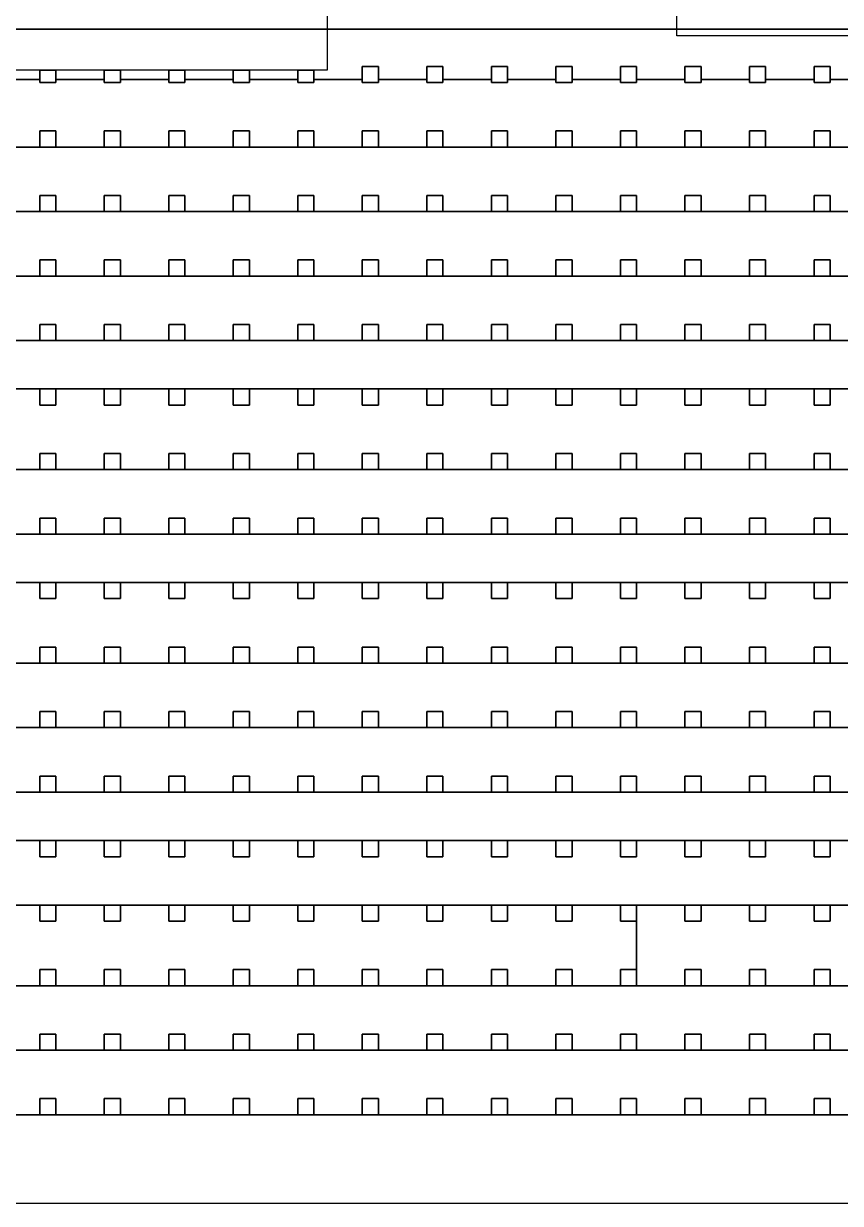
# Model space of a CAD drawing. Extents: x -3500 to 3500, y -3500 to 3500.
# Drawn here: x -987 to 278, y -3500 to -1671 of the extents above; entities that cross this region are included whole.
import ezdxf

# ---------------------------------------------------------------- set-up
doc = ezdxf.new("R2010")
doc.units = 0
for name, color, linetype in [('L5D0', 3, 'CONTINUOUS'), ('L5D100', 7, 'CONTINUOUS'), ('L5D101', 6, 'CONTINUOUS'), ('L5D99', 4, 'CONTINUOUS')]:
    doc.layers.add(name, color=color, linetype=linetype)

# ---------------------------------------------------------------- blocks, each defined once
blk = doc.blocks.new('ground_main_5')
at = {"layer": 'L5D0'}
for points in [[(1377.7255, -1679.6475), (-2261.5975, -1679.6475)], [(3500, -3500), (-3500, -3500), (-3500, -1679.6475), (-2438.4025, -1679.6475), (-2550, -1740), (-2550, -2440), (-2150, -2440), (-2150, -1740), (-2261.5975, -1679.6475), (1377.7255, -1679.6475)]]:
    blk.add_lwpolyline(points, dxfattribs=at)
blk = doc.blocks.new('TOP_main_5_Cheese_diff')
at = {"layer": 'L5D101'}
for points in [[(-962.5, -1762.5), (-962.5, -1743.3), (-937.5, -1743.3), (-937.5, -1762.5)], [(-862.5, -1762.5), (-862.5, -1743.3), (-837.5, -1743.3), (-837.5, -1762.5)], [(-762.5, -1762.5), (-762.5, -1743.3), (-737.5, -1743.3), (-737.5, -1762.5)], [(-662.5, -1762.5), (-662.5, -1743.3), (-637.5, -1743.3), (-637.5, -1762.5)], [(-562.5, -1762.5), (-562.5, -1743.3), (-537.5, -1743.3), (-537.5, -1762.5)], [(-462.5, -1762.5), (-462.5, -1737.5), (-437.5, -1737.5), (-437.5, -1762.5)], [(-362.5, -1762.5), (-362.5, -1737.5), (-337.5, -1737.5), (-337.5, -1762.5)], [(-262.5, -1762.5), (-262.5, -1737.5), (-237.5, -1737.5), (-237.5, -1762.5)], [(-162.5, -1762.5), (-162.5, -1737.5), (-137.5, -1737.5), (-137.5, -1762.5)], [(-62.5, -1762.5), (-62.5, -1737.5), (-37.5, -1737.5), (-37.5, -1762.5)], [(37.5, -1762.5), (37.5, -1737.5), (62.5, -1737.5), (62.5, -1762.5)], [(137.5, -1762.5), (137.5, -1737.5), (162.5, -1737.5), (162.5, -1762.5)], [(237.5, -1762.5), (237.5, -1737.5), (262.5, -1737.5), (262.5, -1762.5)], [(-962.5, -1862.5), (-962.5, -1837.5), (-937.5, -1837.5), (-937.5, -1862.5)], [(-862.5, -1862.5), (-862.5, -1837.5), (-837.5, -1837.5), (-837.5, -1862.5)], [(-762.5, -1862.5), (-762.5, -1837.5), (-737.5, -1837.5), (-737.5, -1862.5)], [(-662.5, -1862.5), (-662.5, -1837.5), (-637.5, -1837.5), (-637.5, -1862.5)], [(-562.5, -1862.5), (-562.5, -1837.5), (-537.5, -1837.5), (-537.5, -1862.5)], [(-462.5, -1862.5), (-462.5, -1837.5), (-437.5, -1837.5), (-437.5, -1862.5)], [(-362.5, -1862.5), (-362.5, -1837.5), (-337.5, -1837.5), (-337.5, -1862.5)], [(-262.5, -1862.5), (-262.5, -1837.5), (-237.5, -1837.5), (-237.5, -1862.5)], [(-162.5, -1862.5), (-162.5, -1837.5), (-137.5, -1837.5), (-137.5, -1862.5)], [(-62.5, -1862.5), (-62.5, -1837.5), (-37.5, -1837.5), (-37.5, -1862.5)], [(37.5, -1862.5), (37.5, -1837.5), (62.5, -1837.5), (62.5, -1862.5)], [(137.5, -1862.5), (137.5, -1837.5), (162.5, -1837.5), (162.5, -1862.5)], [(237.5, -1862.5), (237.5, -1837.5), (262.5, -1837.5), (262.5, -1862.5)], [(-962.5, -1962.5), (-962.5, -1937.5), (-937.5, -1937.5), (-937.5, -1962.5)], [(-862.5, -1962.5), (-862.5, -1937.5), (-837.5, -1937.5), (-837.5, -1962.5)], [(-762.5, -1962.5), (-762.5, -1937.5), (-737.5, -1937.5), (-737.5, -1962.5)], [(-662.5, -1962.5), (-662.5, -1937.5), (-637.5, -1937.5), (-637.5, -1962.5)], [(-562.5, -1962.5), (-562.5, -1937.5), (-537.5, -1937.5), (-537.5, -1962.5)], [(-462.5, -1962.5), (-462.5, -1937.5), (-437.5, -1937.5), (-437.5, -1962.5)], [(-362.5, -1962.5), (-362.5, -1937.5), (-337.5, -1937.5), (-337.5, -1962.5)], [(-262.5, -1962.5), (-262.5, -1937.5), (-237.5, -1937.5), (-237.5, -1962.5)], [(-162.5, -1962.5), (-162.5, -1937.5), (-137.5, -1937.5), (-137.5, -1962.5)], [(-62.5, -1962.5), (-62.5, -1937.5), (-37.5, -1937.5), (-37.5, -1962.5)], [(37.5, -1962.5), (37.5, -1937.5), (62.5, -1937.5), (62.5, -1962.5)], [(137.5, -1962.5), (137.5, -1937.5), (162.5, -1937.5), (162.5, -1962.5)], [(237.5, -1962.5), (237.5, -1937.5), (262.5, -1937.5), (262.5, -1962.5)], [(-962.5, -2062.5), (-962.5, -2037.5), (-937.5, -2037.5), (-937.5, -2062.5)], [(-862.5, -2062.5), (-862.5, -2037.5), (-837.5, -2037.5), (-837.5, -2062.5)], [(-762.5, -2062.5), (-762.5, -2037.5), (-737.5, -2037.5), (-737.5, -2062.5)], [(-662.5, -2062.5), (-662.5, -2037.5), (-637.5, -2037.5), (-637.5, -2062.5)], [(-562.5, -2062.5), (-562.5, -2037.5), (-537.5, -2037.5), (-537.5, -2062.5)], [(-462.5, -2062.5), (-462.5, -2037.5), (-437.5, -2037.5), (-437.5, -2062.5)], [(-362.5, -2062.5), (-362.5, -2037.5), (-337.5, -2037.5), (-337.5, -2062.5)], [(-262.5, -2062.5), (-262.5, -2037.5), (-237.5, -2037.5), (-237.5, -2062.5)], [(-162.5, -2062.5), (-162.5, -2037.5), (-137.5, -2037.5), (-137.5, -2062.5)], [(-62.5, -2062.5), (-62.5, -2037.5), (-37.5, -2037.5), (-37.5, -2062.5)], [(37.5, -2062.5), (37.5, -2037.5), (62.5, -2037.5), (62.5, -2062.5)], [(137.5, -2062.5), (137.5, -2037.5), (162.5, -2037.5), (162.5, -2062.5)], [(237.5, -2062.5), (237.5, -2037.5), (262.5, -2037.5), (262.5, -2062.5)], [(-962.5, -2162.5), (-962.5, -2137.5), (-937.5, -2137.5), (-937.5, -2162.5)], [(-862.5, -2162.5), (-862.5, -2137.5), (-837.5, -2137.5), (-837.5, -2162.5)], [(-762.5, -2162.5), (-762.5, -2137.5), (-737.5, -2137.5), (-737.5, -2162.5)], [(-662.5, -2162.5), (-662.5, -2137.5), (-637.5, -2137.5), (-637.5, -2162.5)], [(-562.5, -2162.5), (-562.5, -2137.5), (-537.5, -2137.5), (-537.5, -2162.5)], [(-462.5, -2162.5), (-462.5, -2137.5), (-437.5, -2137.5), (-437.5, -2162.5)], [(-362.5, -2162.5), (-362.5, -2137.5), (-337.5, -2137.5), (-337.5, -2162.5)], [(-262.5, -2162.5), (-262.5, -2137.5), (-237.5, -2137.5), (-237.5, -2162.5)], [(-162.5, -2162.5), (-162.5, -2137.5), (-137.5, -2137.5), (-137.5, -2162.5)], [(-62.5, -2162.5), (-62.5, -2137.5), (-37.5, -2137.5), (-37.5, -2162.5)], [(37.5, -2162.5), (37.5, -2137.5), (62.5, -2137.5), (62.5, -2162.5)], [(137.5, -2162.5), (137.5, -2137.5), (162.5, -2137.5), (162.5, -2162.5)], [(237.5, -2162.5), (237.5, -2137.5), (262.5, -2137.5), (262.5, -2162.5)], [(-962.5, -2262.5), (-962.5, -2237.5), (-937.5, -2237.5), (-937.5, -2262.5)], [(-862.5, -2262.5), (-862.5, -2237.5), (-837.5, -2237.5), (-837.5, -2262.5)], [(-762.5, -2262.5), (-762.5, -2237.5), (-737.5, -2237.5), (-737.5, -2262.5)], [(-662.5, -2262.5), (-662.5, -2237.5), (-637.5, -2237.5), (-637.5, -2262.5)], [(-562.5, -2262.5), (-562.5, -2237.5), (-537.5, -2237.5), (-537.5, -2262.5)], [(-462.5, -2262.5), (-462.5, -2237.5), (-437.5, -2237.5), (-437.5, -2262.5)], [(-362.5, -2262.5), (-362.5, -2237.5), (-337.5, -2237.5), (-337.5, -2262.5)], [(-262.5, -2262.5), (-262.5, -2237.5), (-237.5, -2237.5), (-237.5, -2262.5)], [(-162.5, -2262.5), (-162.5, -2237.5), (-137.5, -2237.5), (-137.5, -2262.5)], [(-62.5, -2262.5), (-62.5, -2237.5), (-37.5, -2237.5), (-37.5, -2262.5)], [(37.5, -2262.5), (37.5, -2237.5), (62.5, -2237.5), (62.5, -2262.5)], [(137.5, -2262.5), (137.5, -2237.5), (162.5, -2237.5), (162.5, -2262.5)], [(237.5, -2262.5), (237.5, -2237.5), (262.5, -2237.5), (262.5, -2262.5)], [(-962.5, -2362.5), (-962.5, -2337.5), (-937.5, -2337.5), (-937.5, -2362.5)], [(-862.5, -2362.5), (-862.5, -2337.5), (-837.5, -2337.5), (-837.5, -2362.5)], [(-762.5, -2362.5), (-762.5, -2337.5), (-737.5, -2337.5), (-737.5, -2362.5)], [(-662.5, -2362.5), (-662.5, -2337.5), (-637.5, -2337.5), (-637.5, -2362.5)], [(-562.5, -2362.5), (-562.5, -2337.5), (-537.5, -2337.5), (-537.5, -2362.5)], [(-462.5, -2362.5), (-462.5, -2337.5), (-437.5, -2337.5), (-437.5, -2362.5)], [(-362.5, -2362.5), (-362.5, -2337.5), (-337.5, -2337.5), (-337.5, -2362.5)], [(-262.5, -2362.5), (-262.5, -2337.5), (-237.5, -2337.5), (-237.5, -2362.5)], [(-162.5, -2362.5), (-162.5, -2337.5), (-137.5, -2337.5), (-137.5, -2362.5)], [(-62.5, -2362.5), (-62.5, -2337.5), (-37.5, -2337.5), (-37.5, -2362.5)], [(37.5, -2362.5), (37.5, -2337.5), (62.5, -2337.5), (62.5, -2362.5)], [(137.5, -2362.5), (137.5, -2337.5), (162.5, -2337.5), (162.5, -2362.5)], [(237.5, -2362.5), (237.5, -2337.5), (262.5, -2337.5), (262.5, -2362.5)], [(-962.5, -2462.5), (-962.5, -2437.5), (-937.5, -2437.5), (-937.5, -2462.5)], [(-862.5, -2462.5), (-862.5, -2437.5), (-837.5, -2437.5), (-837.5, -2462.5)], [(-762.5, -2462.5), (-762.5, -2437.5), (-737.5, -2437.5), (-737.5, -2462.5)], [(-662.5, -2462.5), (-662.5, -2437.5), (-637.5, -2437.5), (-637.5, -2462.5)], [(-562.5, -2462.5), (-562.5, -2437.5), (-537.5, -2437.5), (-537.5, -2462.5)], [(-462.5, -2462.5), (-462.5, -2437.5), (-437.5, -2437.5), (-437.5, -2462.5)], [(-362.5, -2462.5), (-362.5, -2437.5), (-337.5, -2437.5), (-337.5, -2462.5)], [(-262.5, -2462.5), (-262.5, -2437.5), (-237.5, -2437.5), (-237.5, -2462.5)], [(-162.5, -2462.5), (-162.5, -2437.5), (-137.5, -2437.5), (-137.5, -2462.5)], [(-62.5, -2462.5), (-62.5, -2437.5), (-37.5, -2437.5), (-37.5, -2462.5)], [(37.5, -2462.5), (37.5, -2437.5), (62.5, -2437.5), (62.5, -2462.5)], [(137.5, -2462.5), (137.5, -2437.5), (162.5, -2437.5), (162.5, -2462.5)], [(237.5, -2462.5), (237.5, -2437.5), (262.5, -2437.5), (262.5, -2462.5)], [(-962.5, -2562.5), (-962.5, -2537.5), (-937.5, -2537.5), (-937.5, -2562.5)], [(-862.5, -2562.5), (-862.5, -2537.5), (-837.5, -2537.5), (-837.5, -2562.5)], [(-762.5, -2562.5), (-762.5, -2537.5), (-737.5, -2537.5), (-737.5, -2562.5)], [(-662.5, -2562.5), (-662.5, -2537.5), (-637.5, -2537.5), (-637.5, -2562.5)], [(-562.5, -2562.5), (-562.5, -2537.5), (-537.5, -2537.5), (-537.5, -2562.5)], [(-462.5, -2562.5), (-462.5, -2537.5), (-437.5, -2537.5), (-437.5, -2562.5)], [(-362.5, -2562.5), (-362.5, -2537.5), (-337.5, -2537.5), (-337.5, -2562.5)], [(-262.5, -2562.5), (-262.5, -2537.5), (-237.5, -2537.5), (-237.5, -2562.5)], [(-162.5, -2562.5), (-162.5, -2537.5), (-137.5, -2537.5), (-137.5, -2562.5)], [(-62.5, -2562.5), (-62.5, -2537.5), (-37.5, -2537.5), (-37.5, -2562.5)], [(37.5, -2562.5), (37.5, -2537.5), (62.5, -2537.5), (62.5, -2562.5)], [(137.5, -2562.5), (137.5, -2537.5), (162.5, -2537.5), (162.5, -2562.5)], [(237.5, -2562.5), (237.5, -2537.5), (262.5, -2537.5), (262.5, -2562.5)], [(-962.5, -2662.5), (-962.5, -2637.5), (-937.5, -2637.5), (-937.5, -2662.5)], [(-862.5, -2662.5), (-862.5, -2637.5), (-837.5, -2637.5), (-837.5, -2662.5)], [(-762.5, -2662.5), (-762.5, -2637.5), (-737.5, -2637.5), (-737.5, -2662.5)], [(-662.5, -2662.5), (-662.5, -2637.5), (-637.5, -2637.5), (-637.5, -2662.5)], [(-562.5, -2662.5), (-562.5, -2637.5), (-537.5, -2637.5), (-537.5, -2662.5)], [(-462.5, -2662.5), (-462.5, -2637.5), (-437.5, -2637.5), (-437.5, -2662.5)], [(-362.5, -2662.5), (-362.5, -2637.5), (-337.5, -2637.5), (-337.5, -2662.5)], [(-262.5, -2662.5), (-262.5, -2637.5), (-237.5, -2637.5), (-237.5, -2662.5)], [(-162.5, -2662.5), (-162.5, -2637.5), (-137.5, -2637.5), (-137.5, -2662.5)], [(-62.5, -2662.5), (-62.5, -2637.5), (-37.5, -2637.5), (-37.5, -2662.5)], [(37.5, -2662.5), (37.5, -2637.5), (62.5, -2637.5), (62.5, -2662.5)], [(137.5, -2662.5), (137.5, -2637.5), (162.5, -2637.5), (162.5, -2662.5)], [(237.5, -2662.5), (237.5, -2637.5), (262.5, -2637.5), (262.5, -2662.5)], [(-962.5, -2762.5), (-962.5, -2737.5), (-937.5, -2737.5), (-937.5, -2762.5)], [(-862.5, -2762.5), (-862.5, -2737.5), (-837.5, -2737.5), (-837.5, -2762.5)], [(-762.5, -2762.5), (-762.5, -2737.5), (-737.5, -2737.5), (-737.5, -2762.5)], [(-662.5, -2762.5), (-662.5, -2737.5), (-637.5, -2737.5), (-637.5, -2762.5)], [(-562.5, -2762.5), (-562.5, -2737.5), (-537.5, -2737.5), (-537.5, -2762.5)], [(-462.5, -2762.5), (-462.5, -2737.5), (-437.5, -2737.5), (-437.5, -2762.5)], [(-362.5, -2762.5), (-362.5, -2737.5), (-337.5, -2737.5), (-337.5, -2762.5)], [(-262.5, -2762.5), (-262.5, -2737.5), (-237.5, -2737.5), (-237.5, -2762.5)], [(-162.5, -2762.5), (-162.5, -2737.5), (-137.5, -2737.5), (-137.5, -2762.5)], [(-62.5, -2762.5), (-62.5, -2737.5), (-37.5, -2737.5), (-37.5, -2762.5)], [(37.5, -2762.5), (37.5, -2737.5), (62.5, -2737.5), (62.5, -2762.5)], [(137.5, -2762.5), (137.5, -2737.5), (162.5, -2737.5), (162.5, -2762.5)], [(237.5, -2762.5), (237.5, -2737.5), (262.5, -2737.5), (262.5, -2762.5)], [(-962.5, -2862.5), (-962.5, -2837.5), (-937.5, -2837.5), (-937.5, -2862.5)], [(-862.5, -2862.5), (-862.5, -2837.5), (-837.5, -2837.5), (-837.5, -2862.5)], [(-762.5, -2862.5), (-762.5, -2837.5), (-737.5, -2837.5), (-737.5, -2862.5)], [(-662.5, -2862.5), (-662.5, -2837.5), (-637.5, -2837.5), (-637.5, -2862.5)], [(-562.5, -2862.5), (-562.5, -2837.5), (-537.5, -2837.5), (-537.5, -2862.5)], [(-462.5, -2862.5), (-462.5, -2837.5), (-437.5, -2837.5), (-437.5, -2862.5)], [(-362.5, -2862.5), (-362.5, -2837.5), (-337.5, -2837.5), (-337.5, -2862.5)], [(-262.5, -2862.5), (-262.5, -2837.5), (-237.5, -2837.5), (-237.5, -2862.5)], [(-162.5, -2862.5), (-162.5, -2837.5), (-137.5, -2837.5), (-137.5, -2862.5)], [(-62.5, -2862.5), (-62.5, -2837.5), (-37.5, -2837.5), (-37.5, -2862.5)], [(37.5, -2862.5), (37.5, -2837.5), (62.5, -2837.5), (62.5, -2862.5)], [(137.5, -2862.5), (137.5, -2837.5), (162.5, -2837.5), (162.5, -2862.5)], [(237.5, -2862.5), (237.5, -2837.5), (262.5, -2837.5), (262.5, -2862.5)], [(-962.5, -2962.5), (-962.5, -2937.5), (-937.5, -2937.5), (-937.5, -2962.5)], [(-862.5, -2962.5), (-862.5, -2937.5), (-837.5, -2937.5), (-837.5, -2962.5)], [(-762.5, -2962.5), (-762.5, -2937.5), (-737.5, -2937.5), (-737.5, -2962.5)], [(-662.5, -2962.5), (-662.5, -2937.5), (-637.5, -2937.5), (-637.5, -2962.5)], [(-562.5, -2962.5), (-562.5, -2937.5), (-537.5, -2937.5), (-537.5, -2962.5)], [(-462.5, -2962.5), (-462.5, -2937.5), (-437.5, -2937.5), (-437.5, -2962.5)], [(-362.5, -2962.5), (-362.5, -2937.5), (-337.5, -2937.5), (-337.5, -2962.5)], [(-262.5, -2962.5), (-262.5, -2937.5), (-237.5, -2937.5), (-237.5, -2962.5)], [(-162.5, -2962.5), (-162.5, -2937.5), (-137.5, -2937.5), (-137.5, -2962.5)], [(-62.5, -2962.5), (-62.5, -2937.5), (-37.5, -2937.5), (-37.5, -2962.5)], [(37.5, -2962.5), (37.5, -2937.5), (62.5, -2937.5), (62.5, -2962.5)], [(137.5, -2962.5), (137.5, -2937.5), (162.5, -2937.5), (162.5, -2962.5)], [(237.5, -2962.5), (237.5, -2937.5), (262.5, -2937.5), (262.5, -2962.5)], [(-962.5, -3062.5), (-962.5, -3037.5), (-937.5, -3037.5), (-937.5, -3062.5)], [(-862.5, -3062.5), (-862.5, -3037.5), (-837.5, -3037.5), (-837.5, -3062.5)], [(-762.5, -3062.5), (-762.5, -3037.5), (-737.5, -3037.5), (-737.5, -3062.5)], [(-662.5, -3062.5), (-662.5, -3037.5), (-637.5, -3037.5), (-637.5, -3062.5)], [(-562.5, -3062.5), (-562.5, -3037.5), (-537.5, -3037.5), (-537.5, -3062.5)], [(-462.5, -3062.5), (-462.5, -3037.5), (-437.5, -3037.5), (-437.5, -3062.5)], [(-362.5, -3062.5), (-362.5, -3037.5), (-337.5, -3037.5), (-337.5, -3062.5)], [(-262.5, -3062.5), (-262.5, -3037.5), (-237.5, -3037.5), (-237.5, -3062.5)], [(-162.5, -3062.5), (-162.5, -3037.5), (-137.5, -3037.5), (-137.5, -3062.5)], [(-62.5, -3062.5), (-62.5, -3037.5), (-37.5, -3037.5), (-37.5, -3062.5)], [(37.5, -3062.5), (37.5, -3037.5), (62.5, -3037.5), (62.5, -3062.5)], [(137.5, -3062.5), (137.5, -3037.5), (162.5, -3037.5), (162.5, -3062.5)], [(237.5, -3062.5), (237.5, -3037.5), (262.5, -3037.5), (262.5, -3062.5)], [(-962.5, -3162.5), (-962.5, -3137.5), (-937.5, -3137.5), (-937.5, -3162.5)], [(-862.5, -3162.5), (-862.5, -3137.5), (-837.5, -3137.5), (-837.5, -3162.5)], [(-762.5, -3162.5), (-762.5, -3137.5), (-737.5, -3137.5), (-737.5, -3162.5)], [(-662.5, -3162.5), (-662.5, -3137.5), (-637.5, -3137.5), (-637.5, -3162.5)], [(-562.5, -3162.5), (-562.5, -3137.5), (-537.5, -3137.5), (-537.5, -3162.5)], [(-462.5, -3162.5), (-462.5, -3137.5), (-437.5, -3137.5), (-437.5, -3162.5)], [(-362.5, -3162.5), (-362.5, -3137.5), (-337.5, -3137.5), (-337.5, -3162.5)], [(-262.5, -3162.5), (-262.5, -3137.5), (-237.5, -3137.5), (-237.5, -3162.5)], [(-162.5, -3162.5), (-162.5, -3137.5), (-137.5, -3137.5), (-137.5, -3162.5)], [(-62.5, -3162.5), (-62.5, -3137.5), (-37.5, -3137.5), (-37.5, -3162.5)], [(37.5, -3162.5), (37.5, -3137.5), (62.5, -3137.5), (62.5, -3162.5)], [(137.5, -3162.5), (137.5, -3137.5), (162.5, -3137.5), (162.5, -3162.5)], [(237.5, -3162.5), (237.5, -3137.5), (262.5, -3137.5), (262.5, -3162.5)], [(-962.5, -3262.5), (-962.5, -3237.5), (-937.5, -3237.5), (-937.5, -3262.5)], [(-862.5, -3262.5), (-862.5, -3237.5), (-837.5, -3237.5), (-837.5, -3262.5)], [(-762.5, -3262.5), (-762.5, -3237.5), (-737.5, -3237.5), (-737.5, -3262.5)], [(-662.5, -3262.5), (-662.5, -3237.5), (-637.5, -3237.5), (-637.5, -3262.5)], [(-562.5, -3262.5), (-562.5, -3237.5), (-537.5, -3237.5), (-537.5, -3262.5)], [(-462.5, -3262.5), (-462.5, -3237.5), (-437.5, -3237.5), (-437.5, -3262.5)], [(-362.5, -3262.5), (-362.5, -3237.5), (-337.5, -3237.5), (-337.5, -3262.5)], [(-262.5, -3262.5), (-262.5, -3237.5), (-237.5, -3237.5), (-237.5, -3262.5)], [(-162.5, -3262.5), (-162.5, -3237.5), (-137.5, -3237.5), (-137.5, -3262.5)], [(-62.5, -3262.5), (-62.5, -3237.5), (-37.5, -3237.5), (-37.5, -3262.5)], [(37.5, -3262.5), (37.5, -3237.5), (62.5, -3237.5), (62.5, -3262.5)], [(137.5, -3262.5), (137.5, -3237.5), (162.5, -3237.5), (162.5, -3262.5)], [(237.5, -3262.5), (237.5, -3237.5), (262.5, -3237.5), (262.5, -3262.5)], [(-962.5, -3362.5), (-962.5, -3337.5), (-937.5, -3337.5), (-937.5, -3362.5)], [(-862.5, -3362.5), (-862.5, -3337.5), (-837.5, -3337.5), (-837.5, -3362.5)], [(-762.5, -3362.5), (-762.5, -3337.5), (-737.5, -3337.5), (-737.5, -3362.5)], [(-662.5, -3362.5), (-662.5, -3337.5), (-637.5, -3337.5), (-637.5, -3362.5)], [(-562.5, -3362.5), (-562.5, -3337.5), (-537.5, -3337.5), (-537.5, -3362.5)], [(-462.5, -3362.5), (-462.5, -3337.5), (-437.5, -3337.5), (-437.5, -3362.5)], [(-362.5, -3362.5), (-362.5, -3337.5), (-337.5, -3337.5), (-337.5, -3362.5)], [(-262.5, -3362.5), (-262.5, -3337.5), (-237.5, -3337.5), (-237.5, -3362.5)], [(-162.5, -3362.5), (-162.5, -3337.5), (-137.5, -3337.5), (-137.5, -3362.5)], [(-62.5, -3362.5), (-62.5, -3337.5), (-37.5, -3337.5), (-37.5, -3362.5)], [(37.5, -3362.5), (37.5, -3337.5), (62.5, -3337.5), (62.5, -3362.5)], [(137.5, -3362.5), (137.5, -3337.5), (162.5, -3337.5), (162.5, -3362.5)], [(237.5, -3362.5), (237.5, -3337.5), (262.5, -3337.5), (262.5, -3362.5)]]:
    blk.add_lwpolyline(points, close=True, dxfattribs=at)
blk = doc.blocks.new('TOP_main_5_Cheese_100')
at = {"layer": 'L5D100'}
for points in [[(337.5, -1757.914), (262.5, -1757.914), (262.5, -1737.5), (237.5, -1737.5), (237.5, -1757.914), (162.5, -1757.914), (162.5, -1737.5), (137.5, -1737.5), (137.5, -1757.914), (62.5, -1757.914), (62.5, -1737.5), (37.5, -1737.5), (37.5, -1757.914), (-37.5, -1757.914), (-37.5, -1737.5), (-62.5, -1737.5), (-62.5, -1757.914), (-137.5, -1757.914), (-137.5, -1737.5), (-162.5, -1737.5), (-162.5, -1757.914), (-237.5, -1757.914), (-237.5, -1737.5), (-262.5, -1737.5), (-262.5, -1757.914), (-337.5, -1757.914), (-337.5, -1737.5), (-362.5, -1737.5), (-362.5, -1757.914), (-437.5, -1757.914), (-437.5, -1737.5), (-462.5, -1737.5), (-462.5, -1757.914), (-537.5, -1757.914), (-537.5, -1743.275), (-562.5, -1743.275), (-562.5, -1757.914), (-637.5, -1757.914), (-637.5, -1743.275), (-662.5, -1743.275), (-662.5, -1757.914), (-737.5, -1757.914), (-737.5, -1743.275), (-762.5, -1743.275), (-762.5, -1757.914), (-837.5, -1757.914), (-837.5, -1743.275), (-862.5, -1743.275), (-862.5, -1757.914), (-937.5, -1757.914), (-937.5, -1743.275), (-962.5, -1743.275), (-962.5, -1757.914), (-1037.5, -1757.914)], [(-1037.5, -1757.914), (-962.5, -1757.914), (-962.5, -1762.5), (-937.5, -1762.5), (-937.5, -1757.914), (-862.5, -1757.914), (-862.5, -1762.5), (-837.5, -1762.5), (-837.5, -1757.914), (-762.5, -1757.914), (-762.5, -1762.5), (-737.5, -1762.5), (-737.5, -1757.914), (-662.5, -1757.914), (-662.5, -1762.5), (-637.5, -1762.5), (-637.5, -1757.914), (-562.5, -1757.914), (-562.5, -1762.5), (-537.5, -1762.5), (-537.5, -1757.914), (-462.5, -1757.914), (-462.5, -1762.5), (-437.5, -1762.5), (-437.5, -1757.914), (-362.5, -1757.914), (-362.5, -1762.5), (-337.5, -1762.5), (-337.5, -1757.914), (-262.5, -1757.914), (-262.5, -1762.5), (-237.5, -1762.5), (-237.5, -1757.914), (-162.5, -1757.914), (-162.5, -1762.5), (-137.5, -1762.5), (-137.5, -1757.914), (-62.5, -1757.914), (-62.5, -1762.5), (-37.5, -1762.5), (-37.5, -1757.914), (37.5, -1757.914), (37.5, -1762.5), (62.5, -1762.5), (62.5, -1757.914), (137.5, -1757.914), (137.5, -1762.5), (162.5, -1762.5), (162.5, -1757.914), (237.5, -1757.914), (237.5, -1762.5), (262.5, -1762.5), (262.5, -1757.914), (337.5, -1757.914)], [(337.5, -1862.5), (262.5, -1862.5), (262.5, -1837.5), (237.5, -1837.5), (237.5, -1862.5), (162.5, -1862.5), (162.5, -1837.5), (137.5, -1837.5), (137.5, -1862.5), (62.5, -1862.5), (62.5, -1837.5), (37.5, -1837.5), (37.5, -1862.5), (-37.5, -1862.5), (-37.5, -1837.5), (-62.5, -1837.5), (-62.5, -1862.5), (-137.5, -1862.5), (-137.5, -1837.5), (-162.5, -1837.5), (-162.5, -1862.5), (-237.5, -1862.5), (-237.5, -1837.5), (-262.5, -1837.5), (-262.5, -1862.5), (-337.5, -1862.5), (-337.5, -1837.5), (-362.5, -1837.5), (-362.5, -1862.5), (-437.5, -1862.5), (-437.5, -1837.5), (-462.5, -1837.5), (-462.5, -1862.5), (-537.5, -1862.5), (-537.5, -1837.5), (-562.5, -1837.5), (-562.5, -1862.5), (-637.5, -1862.5), (-637.5, -1837.5), (-662.5, -1837.5), (-662.5, -1862.5), (-737.5, -1862.5), (-737.5, -1837.5), (-762.5, -1837.5), (-762.5, -1862.5), (-837.5, -1862.5), (-837.5, -1837.5), (-862.5, -1837.5), (-862.5, -1862.5), (-937.5, -1862.5), (-937.5, -1837.5), (-962.5, -1837.5), (-962.5, -1862.5), (-1037.5, -1862.5)], [(-1037.5, -1962.5), (-962.5, -1962.5), (-937.5, -1962.5), (-862.5, -1962.5), (-837.5, -1962.5), (-762.5, -1962.5), (-737.5, -1962.5), (-662.5, -1962.5), (-637.5, -1962.5), (-562.5, -1962.5), (-537.5, -1962.5), (-462.5, -1962.5), (-437.5, -1962.5), (-362.5, -1962.5), (-337.5, -1962.5), (-262.5, -1962.5), (-237.5, -1962.5), (-162.5, -1962.5), (-137.5, -1962.5), (-62.5, -1962.5), (-37.5, -1962.5), (37.5, -1962.5), (62.5, -1962.5), (137.5, -1962.5), (162.5, -1962.5), (237.5, -1962.5), (262.5, -1962.5), (337.5, -1962.5)], [(337.5, -1962.5), (262.5, -1962.5), (262.5, -1937.5), (237.5, -1937.5), (237.5, -1962.5), (162.5, -1962.5), (162.5, -1937.5), (137.5, -1937.5), (137.5, -1962.5), (62.5, -1962.5), (62.5, -1937.5), (37.5, -1937.5), (37.5, -1962.5), (-37.5, -1962.5), (-37.5, -1937.5), (-62.5, -1937.5), (-62.5, -1962.5), (-137.5, -1962.5), (-137.5, -1937.5), (-162.5, -1937.5), (-162.5, -1962.5), (-237.5, -1962.5), (-237.5, -1937.5), (-262.5, -1937.5), (-262.5, -1962.5), (-337.5, -1962.5), (-337.5, -1937.5), (-362.5, -1937.5), (-362.5, -1962.5), (-437.5, -1962.5), (-437.5, -1937.5), (-462.5, -1937.5), (-462.5, -1962.5), (-537.5, -1962.5), (-537.5, -1937.5), (-562.5, -1937.5), (-562.5, -1962.5), (-637.5, -1962.5), (-637.5, -1937.5), (-662.5, -1937.5), (-662.5, -1962.5), (-737.5, -1962.5), (-737.5, -1937.5), (-762.5, -1937.5), (-762.5, -1962.5), (-837.5, -1962.5), (-837.5, -1937.5), (-862.5, -1937.5), (-862.5, -1962.5), (-937.5, -1962.5), (-937.5, -1937.5), (-962.5, -1937.5), (-962.5, -1962.5), (-1037.5, -1962.5)], [(-2150, -1862.5), (2150, -1862.5)], [(337.5, -2062.5), (262.5, -2062.5), (262.5, -2037.5), (237.5, -2037.5), (237.5, -2062.5), (162.5, -2062.5), (162.5, -2037.5), (137.5, -2037.5), (137.5, -2062.5), (62.5, -2062.5), (62.5, -2037.5), (37.5, -2037.5), (37.5, -2062.5), (-37.5, -2062.5), (-37.5, -2037.5), (-62.5, -2037.5), (-62.5, -2062.5), (-137.5, -2062.5), (-137.5, -2037.5), (-162.5, -2037.5), (-162.5, -2062.5), (-237.5, -2062.5), (-237.5, -2037.5), (-262.5, -2037.5), (-262.5, -2062.5), (-337.5, -2062.5), (-337.5, -2037.5), (-362.5, -2037.5), (-362.5, -2062.5), (-437.5, -2062.5), (-437.5, -2037.5), (-462.5, -2037.5), (-462.5, -2062.5), (-537.5, -2062.5), (-537.5, -2037.5), (-562.5, -2037.5), (-562.5, -2062.5), (-637.5, -2062.5), (-637.5, -2037.5), (-662.5, -2037.5), (-662.5, -2062.5), (-737.5, -2062.5), (-737.5, -2037.5), (-762.5, -2037.5), (-762.5, -2062.5), (-837.5, -2062.5), (-837.5, -2037.5), (-862.5, -2037.5), (-862.5, -2062.5), (-937.5, -2062.5), (-937.5, -2037.5), (-962.5, -2037.5), (-962.5, -2062.5), (-1037.5, -2062.5)], [(-1037.5, -2162.5), (-962.5, -2162.5), (-937.5, -2162.5), (-862.5, -2162.5), (-837.5, -2162.5), (-762.5, -2162.5), (-737.5, -2162.5), (-662.5, -2162.5), (-637.5, -2162.5), (-562.5, -2162.5), (-537.5, -2162.5), (-462.5, -2162.5), (-437.5, -2162.5), (-362.5, -2162.5), (-337.5, -2162.5), (-262.5, -2162.5), (-237.5, -2162.5), (-162.5, -2162.5), (-137.5, -2162.5), (-62.5, -2162.5), (-37.5, -2162.5), (37.5, -2162.5), (62.5, -2162.5), (137.5, -2162.5), (162.5, -2162.5), (237.5, -2162.5), (262.5, -2162.5), (337.5, -2162.5)], [(337.5, -2162.5), (262.5, -2162.5), (262.5, -2137.5), (237.5, -2137.5), (237.5, -2162.5), (162.5, -2162.5), (162.5, -2137.5), (137.5, -2137.5), (137.5, -2162.5), (62.5, -2162.5), (62.5, -2137.5), (37.5, -2137.5), (37.5, -2162.5), (-37.5, -2162.5), (-37.5, -2137.5), (-62.5, -2137.5), (-62.5, -2162.5), (-137.5, -2162.5), (-137.5, -2137.5), (-162.5, -2137.5), (-162.5, -2162.5), (-237.5, -2162.5), (-237.5, -2137.5), (-262.5, -2137.5), (-262.5, -2162.5), (-337.5, -2162.5), (-337.5, -2137.5), (-362.5, -2137.5), (-362.5, -2162.5), (-437.5, -2162.5), (-437.5, -2137.5), (-462.5, -2137.5), (-462.5, -2162.5), (-537.5, -2162.5), (-537.5, -2137.5), (-562.5, -2137.5), (-562.5, -2162.5), (-637.5, -2162.5), (-637.5, -2137.5), (-662.5, -2137.5), (-662.5, -2162.5), (-737.5, -2162.5), (-737.5, -2137.5), (-762.5, -2137.5), (-762.5, -2162.5), (-837.5, -2162.5), (-837.5, -2137.5), (-862.5, -2137.5), (-862.5, -2162.5), (-937.5, -2162.5), (-937.5, -2137.5), (-962.5, -2137.5), (-962.5, -2162.5), (-1037.5, -2162.5)], [(-2150, -2062.5), (2150, -2062.5)], [(2150, -2237.5), (-2150, -2237.5)], [(-1037.5, -2237.5), (-962.5, -2237.5), (-962.5, -2262.5), (-937.5, -2262.5), (-937.5, -2237.5), (-862.5, -2237.5), (-862.5, -2262.5), (-837.5, -2262.5), (-837.5, -2237.5), (-762.5, -2237.5), (-762.5, -2262.5), (-737.5, -2262.5), (-737.5, -2237.5), (-662.5, -2237.5), (-662.5, -2262.5), (-637.5, -2262.5), (-637.5, -2237.5), (-562.5, -2237.5), (-562.5, -2262.5), (-537.5, -2262.5), (-537.5, -2237.5), (-462.5, -2237.5), (-462.5, -2262.5), (-437.5, -2262.5), (-437.5, -2237.5), (-362.5, -2237.5), (-362.5, -2262.5), (-337.5, -2262.5), (-337.5, -2237.5), (-262.5, -2237.5), (-262.5, -2262.5), (-237.5, -2262.5), (-237.5, -2237.5), (-162.5, -2237.5), (-162.5, -2262.5), (-137.5, -2262.5), (-137.5, -2237.5), (-62.5, -2237.5), (-62.5, -2262.5), (-37.5, -2262.5), (-37.5, -2237.5), (37.5, -2237.5), (37.5, -2262.5), (62.5, -2262.5), (62.5, -2237.5), (137.5, -2237.5), (137.5, -2262.5), (162.5, -2262.5), (162.5, -2237.5), (237.5, -2237.5), (237.5, -2262.5), (262.5, -2262.5), (262.5, -2237.5), (337.5, -2237.5)], [(337.5, -2362.5), (262.5, -2362.5), (262.5, -2337.5), (237.5, -2337.5), (237.5, -2362.5), (162.5, -2362.5), (162.5, -2337.5), (137.5, -2337.5), (137.5, -2362.5), (62.5, -2362.5), (62.5, -2337.5), (37.5, -2337.5), (37.5, -2362.5), (-37.5, -2362.5), (-37.5, -2337.5), (-62.5, -2337.5), (-62.5, -2362.5), (-137.5, -2362.5), (-137.5, -2337.5), (-162.5, -2337.5), (-162.5, -2362.5), (-237.5, -2362.5), (-237.5, -2337.5), (-262.5, -2337.5), (-262.5, -2362.5), (-337.5, -2362.5), (-337.5, -2337.5), (-362.5, -2337.5), (-362.5, -2362.5), (-437.5, -2362.5), (-437.5, -2337.5), (-462.5, -2337.5), (-462.5, -2362.5), (-537.5, -2362.5), (-537.5, -2337.5), (-562.5, -2337.5), (-562.5, -2362.5), (-637.5, -2362.5), (-637.5, -2337.5), (-662.5, -2337.5), (-662.5, -2362.5), (-737.5, -2362.5), (-737.5, -2337.5), (-762.5, -2337.5), (-762.5, -2362.5), (-837.5, -2362.5), (-837.5, -2337.5), (-862.5, -2337.5), (-862.5, -2362.5), (-937.5, -2362.5), (-937.5, -2337.5), (-962.5, -2337.5), (-962.5, -2362.5), (-1037.5, -2362.5)], [(-1037.5, -2462.5), (-962.5, -2462.5), (-937.5, -2462.5), (-862.5, -2462.5), (-837.5, -2462.5), (-762.5, -2462.5), (-737.5, -2462.5), (-662.5, -2462.5), (-637.5, -2462.5), (-562.5, -2462.5), (-537.5, -2462.5), (-462.5, -2462.5), (-437.5, -2462.5), (-362.5, -2462.5), (-337.5, -2462.5), (-262.5, -2462.5), (-237.5, -2462.5), (-162.5, -2462.5), (-137.5, -2462.5), (-62.5, -2462.5), (-37.5, -2462.5), (37.5, -2462.5), (62.5, -2462.5), (137.5, -2462.5), (162.5, -2462.5), (237.5, -2462.5), (262.5, -2462.5), (337.5, -2462.5)], [(337.5, -2462.5), (262.5, -2462.5), (262.5, -2437.5), (237.5, -2437.5), (237.5, -2462.5), (162.5, -2462.5), (162.5, -2437.5), (137.5, -2437.5), (137.5, -2462.5), (62.5, -2462.5), (62.5, -2437.5), (37.5, -2437.5), (37.5, -2462.5), (-37.5, -2462.5), (-37.5, -2437.5), (-62.5, -2437.5), (-62.5, -2462.5), (-137.5, -2462.5), (-137.5, -2437.5), (-162.5, -2437.5), (-162.5, -2462.5), (-237.5, -2462.5), (-237.5, -2437.5), (-262.5, -2437.5), (-262.5, -2462.5), (-337.5, -2462.5), (-337.5, -2437.5), (-362.5, -2437.5), (-362.5, -2462.5), (-437.5, -2462.5), (-437.5, -2437.5), (-462.5, -2437.5), (-462.5, -2462.5), (-537.5, -2462.5), (-537.5, -2437.5), (-562.5, -2437.5), (-562.5, -2462.5), (-637.5, -2462.5), (-637.5, -2437.5), (-662.5, -2437.5), (-662.5, -2462.5), (-737.5, -2462.5), (-737.5, -2437.5), (-762.5, -2437.5), (-762.5, -2462.5), (-837.5, -2462.5), (-837.5, -2437.5), (-862.5, -2437.5), (-862.5, -2462.5), (-937.5, -2462.5), (-937.5, -2437.5), (-962.5, -2437.5), (-962.5, -2462.5), (-1037.5, -2462.5)], [(-2550, -2440), (-2150, -2440), (-2150, -2362.5), (2150, -2362.5)], [(3500, -2537.5), (-3500, -2537.5)], [(-1037.5, -2537.5), (-962.5, -2537.5), (-962.5, -2562.5), (-937.5, -2562.5), (-937.5, -2537.5), (-862.5, -2537.5), (-862.5, -2562.5), (-837.5, -2562.5), (-837.5, -2537.5), (-762.5, -2537.5), (-762.5, -2562.5), (-737.5, -2562.5), (-737.5, -2537.5), (-662.5, -2537.5), (-662.5, -2562.5), (-637.5, -2562.5), (-637.5, -2537.5), (-562.5, -2537.5), (-562.5, -2562.5), (-537.5, -2562.5), (-537.5, -2537.5), (-462.5, -2537.5), (-462.5, -2562.5), (-437.5, -2562.5), (-437.5, -2537.5), (-362.5, -2537.5), (-362.5, -2562.5), (-337.5, -2562.5), (-337.5, -2537.5), (-262.5, -2537.5), (-262.5, -2562.5), (-237.5, -2562.5), (-237.5, -2537.5), (-162.5, -2537.5), (-162.5, -2562.5), (-137.5, -2562.5), (-137.5, -2537.5), (-62.5, -2537.5), (-62.5, -2562.5), (-37.5, -2562.5), (-37.5, -2537.5), (37.5, -2537.5), (37.5, -2562.5), (62.5, -2562.5), (62.5, -2537.5), (137.5, -2537.5), (137.5, -2562.5), (162.5, -2562.5), (162.5, -2537.5), (237.5, -2537.5), (237.5, -2562.5), (262.5, -2562.5), (262.5, -2537.5), (337.5, -2537.5)], [(337.5, -2662.5), (262.5, -2662.5), (262.5, -2637.5), (237.5, -2637.5), (237.5, -2662.5), (162.5, -2662.5), (162.5, -2637.5), (137.5, -2637.5), (137.5, -2662.5), (62.5, -2662.5), (62.5, -2637.5), (37.5, -2637.5), (37.5, -2662.5), (-37.5, -2662.5), (-37.5, -2637.5), (-62.5, -2637.5), (-62.5, -2662.5), (-137.5, -2662.5), (-137.5, -2637.5), (-162.5, -2637.5), (-162.5, -2662.5), (-237.5, -2662.5), (-237.5, -2637.5), (-262.5, -2637.5), (-262.5, -2662.5), (-337.5, -2662.5), (-337.5, -2637.5), (-362.5, -2637.5), (-362.5, -2662.5), (-437.5, -2662.5), (-437.5, -2637.5), (-462.5, -2637.5), (-462.5, -2662.5), (-537.5, -2662.5), (-537.5, -2637.5), (-562.5, -2637.5), (-562.5, -2662.5), (-637.5, -2662.5), (-637.5, -2637.5), (-662.5, -2637.5), (-662.5, -2662.5), (-737.5, -2662.5), (-737.5, -2637.5), (-762.5, -2637.5), (-762.5, -2662.5), (-837.5, -2662.5), (-837.5, -2637.5), (-862.5, -2637.5), (-862.5, -2662.5), (-937.5, -2662.5), (-937.5, -2637.5), (-962.5, -2637.5), (-962.5, -2662.5), (-1037.5, -2662.5)], [(-3500, -2662.5), (3500, -2662.5)], [(337.5, -2762.5), (262.5, -2762.5), (262.5, -2737.5), (237.5, -2737.5), (237.5, -2762.5), (162.5, -2762.5), (162.5, -2737.5), (137.5, -2737.5), (137.5, -2762.5), (62.5, -2762.5), (62.5, -2737.5), (37.5, -2737.5), (37.5, -2762.5), (-37.5, -2762.5), (-37.5, -2737.5), (-62.5, -2737.5), (-62.5, -2762.5), (-137.5, -2762.5), (-137.5, -2737.5), (-162.5, -2737.5), (-162.5, -2762.5), (-237.5, -2762.5), (-237.5, -2737.5), (-262.5, -2737.5), (-262.5, -2762.5), (-337.5, -2762.5), (-337.5, -2737.5), (-362.5, -2737.5), (-362.5, -2762.5), (-437.5, -2762.5), (-437.5, -2737.5), (-462.5, -2737.5), (-462.5, -2762.5), (-537.5, -2762.5), (-537.5, -2737.5), (-562.5, -2737.5), (-562.5, -2762.5), (-637.5, -2762.5), (-637.5, -2737.5), (-662.5, -2737.5), (-662.5, -2762.5), (-737.5, -2762.5), (-737.5, -2737.5), (-762.5, -2737.5), (-762.5, -2762.5), (-837.5, -2762.5), (-837.5, -2737.5), (-862.5, -2737.5), (-862.5, -2762.5), (-937.5, -2762.5), (-937.5, -2737.5), (-962.5, -2737.5), (-962.5, -2762.5), (-1037.5, -2762.5)], [(-1037.5, -2862.5), (-962.5, -2862.5), (-937.5, -2862.5), (-862.5, -2862.5), (-837.5, -2862.5), (-762.5, -2862.5), (-737.5, -2862.5), (-662.5, -2862.5), (-637.5, -2862.5), (-562.5, -2862.5), (-537.5, -2862.5), (-462.5, -2862.5), (-437.5, -2862.5), (-362.5, -2862.5), (-337.5, -2862.5), (-262.5, -2862.5), (-237.5, -2862.5), (-162.5, -2862.5), (-137.5, -2862.5), (-62.5, -2862.5), (-37.5, -2862.5), (37.5, -2862.5), (62.5, -2862.5), (137.5, -2862.5), (162.5, -2862.5), (237.5, -2862.5), (262.5, -2862.5), (337.5, -2862.5)], [(337.5, -2862.5), (262.5, -2862.5), (262.5, -2837.5), (237.5, -2837.5), (237.5, -2862.5), (162.5, -2862.5), (162.5, -2837.5), (137.5, -2837.5), (137.5, -2862.5), (62.5, -2862.5), (62.5, -2837.5), (37.5, -2837.5), (37.5, -2862.5), (-37.5, -2862.5), (-37.5, -2837.5), (-62.5, -2837.5), (-62.5, -2862.5), (-137.5, -2862.5), (-137.5, -2837.5), (-162.5, -2837.5), (-162.5, -2862.5), (-237.5, -2862.5), (-237.5, -2837.5), (-262.5, -2837.5), (-262.5, -2862.5), (-337.5, -2862.5), (-337.5, -2837.5), (-362.5, -2837.5), (-362.5, -2862.5), (-437.5, -2862.5), (-437.5, -2837.5), (-462.5, -2837.5), (-462.5, -2862.5), (-537.5, -2862.5), (-537.5, -2837.5), (-562.5, -2837.5), (-562.5, -2862.5), (-637.5, -2862.5), (-637.5, -2837.5), (-662.5, -2837.5), (-662.5, -2862.5), (-737.5, -2862.5), (-737.5, -2837.5), (-762.5, -2837.5), (-762.5, -2862.5), (-837.5, -2862.5), (-837.5, -2837.5), (-862.5, -2837.5), (-862.5, -2862.5), (-937.5, -2862.5), (-937.5, -2837.5), (-962.5, -2837.5), (-962.5, -2862.5), (-1037.5, -2862.5)], [(-3500, -2762.5), (3500, -2762.5)], [(3500, -2937.5), (-3500, -2937.5)], [(-1037.5, -2937.5), (-962.5, -2937.5), (-962.5, -2962.5), (-937.5, -2962.5), (-937.5, -2937.5), (-862.5, -2937.5), (-862.5, -2962.5), (-837.5, -2962.5), (-837.5, -2937.5), (-762.5, -2937.5), (-762.5, -2962.5), (-737.5, -2962.5), (-737.5, -2937.5), (-662.5, -2937.5), (-662.5, -2962.5), (-637.5, -2962.5), (-637.5, -2937.5), (-562.5, -2937.5), (-562.5, -2962.5), (-537.5, -2962.5), (-537.5, -2937.5), (-462.5, -2937.5), (-462.5, -2962.5), (-437.5, -2962.5), (-437.5, -2937.5), (-362.5, -2937.5), (-362.5, -2962.5), (-337.5, -2962.5), (-337.5, -2937.5), (-262.5, -2937.5), (-262.5, -2962.5), (-237.5, -2962.5), (-237.5, -2937.5), (-162.5, -2937.5), (-162.5, -2962.5), (-137.5, -2962.5), (-137.5, -2937.5), (-62.5, -2937.5), (-62.5, -2962.5), (-37.5, -2962.5), (-37.5, -2937.5), (37.5, -2937.5), (37.5, -2962.5), (62.5, -2962.5), (62.5, -2937.5), (137.5, -2937.5), (137.5, -2962.5), (162.5, -2962.5), (162.5, -2937.5), (237.5, -2937.5), (237.5, -2962.5), (262.5, -2962.5), (262.5, -2937.5), (337.5, -2937.5)], [(3500, -3037.5), (-3500, -3037.5)], [(-1037.5, -3037.5), (-962.5, -3037.5), (-962.5, -3062.5), (-937.5, -3062.5), (-937.5, -3037.5), (-862.5, -3037.5), (-862.5, -3062.5), (-837.5, -3062.5), (-837.5, -3037.5), (-762.5, -3037.5), (-762.5, -3062.5), (-737.5, -3062.5), (-737.5, -3037.5), (-662.5, -3037.5), (-662.5, -3062.5), (-637.5, -3062.5), (-637.5, -3037.5), (-562.5, -3037.5), (-562.5, -3062.5), (-537.5, -3062.5), (-537.5, -3037.5), (-462.5, -3037.5), (-462.5, -3062.5), (-437.5, -3062.5), (-437.5, -3037.5), (-362.5, -3037.5), (-362.5, -3062.5), (-337.5, -3062.5), (-337.5, -3037.5), (-262.5, -3037.5), (-262.5, -3062.5), (-237.5, -3062.5), (-237.5, -3037.5), (-162.5, -3037.5), (-162.5, -3062.5), (-137.5, -3062.5), (-137.5, -3037.5), (-62.5, -3037.5), (-62.5, -3062.5), (-37.5, -3062.5), (-37.5, -3137.5), (-62.5, -3137.5), (-62.5, -3162.5), (-137.5, -3162.5), (-137.5, -3137.5), (-162.5, -3137.5), (-162.5, -3162.5), (-237.5, -3162.5), (-237.5, -3137.5), (-262.5, -3137.5), (-262.5, -3162.5), (-337.5, -3162.5), (-337.5, -3137.5), (-362.5, -3137.5), (-362.5, -3162.5), (-437.5, -3162.5), (-437.5, -3137.5), (-462.5, -3137.5), (-462.5, -3162.5), (-537.5, -3162.5), (-537.5, -3137.5), (-562.5, -3137.5), (-562.5, -3162.5), (-637.5, -3162.5), (-637.5, -3137.5), (-662.5, -3137.5), (-662.5, -3162.5), (-737.5, -3162.5), (-737.5, -3137.5), (-762.5, -3137.5), (-762.5, -3162.5), (-837.5, -3162.5), (-837.5, -3137.5), (-862.5, -3137.5), (-862.5, -3162.5), (-937.5, -3162.5), (-937.5, -3137.5), (-962.5, -3137.5), (-962.5, -3162.5), (-1037.5, -3162.5)], [(337.5, -3162.5), (262.5, -3162.5), (262.5, -3137.5), (237.5, -3137.5), (237.5, -3162.5), (162.5, -3162.5), (162.5, -3137.5), (137.5, -3137.5), (137.5, -3162.5), (62.5, -3162.5), (62.5, -3137.5), (37.5, -3137.5), (37.5, -3162.5), (-37.5, -3162.5), (-37.5, -3037.5), (37.5, -3037.5), (37.5, -3062.5), (62.5, -3062.5), (62.5, -3037.5), (137.5, -3037.5), (137.5, -3062.5), (162.5, -3062.5), (162.5, -3037.5), (237.5, -3037.5), (237.5, -3062.5), (262.5, -3062.5), (262.5, -3037.5), (337.5, -3037.5)], [(-3500, -3162.5), (3500, -3162.5)], [(337.5, -3262.5), (262.5, -3262.5), (262.5, -3237.5), (237.5, -3237.5), (237.5, -3262.5), (162.5, -3262.5), (162.5, -3237.5), (137.5, -3237.5), (137.5, -3262.5), (62.5, -3262.5), (62.5, -3237.5), (37.5, -3237.5), (37.5, -3262.5), (-37.5, -3262.5), (-37.5, -3237.5), (-62.5, -3237.5), (-62.5, -3262.5), (-137.5, -3262.5), (-137.5, -3237.5), (-162.5, -3237.5), (-162.5, -3262.5), (-237.5, -3262.5), (-237.5, -3237.5), (-262.5, -3237.5), (-262.5, -3262.5), (-337.5, -3262.5), (-337.5, -3237.5), (-362.5, -3237.5), (-362.5, -3262.5), (-437.5, -3262.5), (-437.5, -3237.5), (-462.5, -3237.5), (-462.5, -3262.5), (-537.5, -3262.5), (-537.5, -3237.5), (-562.5, -3237.5), (-562.5, -3262.5), (-637.5, -3262.5), (-637.5, -3237.5), (-662.5, -3237.5), (-662.5, -3262.5), (-737.5, -3262.5), (-737.5, -3237.5), (-762.5, -3237.5), (-762.5, -3262.5), (-837.5, -3262.5), (-837.5, -3237.5), (-862.5, -3237.5), (-862.5, -3262.5), (-937.5, -3262.5), (-937.5, -3237.5), (-962.5, -3237.5), (-962.5, -3262.5), (-1037.5, -3262.5)], [(-1037.5, -3362.5), (-962.5, -3362.5), (-937.5, -3362.5), (-862.5, -3362.5), (-837.5, -3362.5), (-762.5, -3362.5), (-737.5, -3362.5), (-662.5, -3362.5), (-637.5, -3362.5), (-562.5, -3362.5), (-537.5, -3362.5), (-462.5, -3362.5), (-437.5, -3362.5), (-362.5, -3362.5), (-337.5, -3362.5), (-262.5, -3362.5), (-237.5, -3362.5), (-162.5, -3362.5), (-137.5, -3362.5), (-62.5, -3362.5), (-37.5, -3362.5), (37.5, -3362.5), (62.5, -3362.5), (137.5, -3362.5), (162.5, -3362.5), (237.5, -3362.5), (262.5, -3362.5), (337.5, -3362.5)], [(337.5, -3362.5), (262.5, -3362.5), (262.5, -3337.5), (237.5, -3337.5), (237.5, -3362.5), (162.5, -3362.5), (162.5, -3337.5), (137.5, -3337.5), (137.5, -3362.5), (62.5, -3362.5), (62.5, -3337.5), (37.5, -3337.5), (37.5, -3362.5), (-37.5, -3362.5), (-37.5, -3337.5), (-62.5, -3337.5), (-62.5, -3362.5), (-137.5, -3362.5), (-137.5, -3337.5), (-162.5, -3337.5), (-162.5, -3362.5), (-237.5, -3362.5), (-237.5, -3337.5), (-262.5, -3337.5), (-262.5, -3362.5), (-337.5, -3362.5), (-337.5, -3337.5), (-362.5, -3337.5), (-362.5, -3362.5), (-437.5, -3362.5), (-437.5, -3337.5), (-462.5, -3337.5), (-462.5, -3362.5), (-537.5, -3362.5), (-537.5, -3337.5), (-562.5, -3337.5), (-562.5, -3362.5), (-637.5, -3362.5), (-637.5, -3337.5), (-662.5, -3337.5), (-662.5, -3362.5), (-737.5, -3362.5), (-737.5, -3337.5), (-762.5, -3337.5), (-762.5, -3362.5), (-837.5, -3362.5), (-837.5, -3337.5), (-862.5, -3337.5), (-862.5, -3362.5), (-937.5, -3362.5), (-937.5, -3337.5), (-962.5, -3337.5), (-962.5, -3362.5), (-1037.5, -3362.5)], [(-3500, -3262.5), (3500, -3262.5)], [(3500, -3500), (-3500, -3500)]]:
    blk.add_lwpolyline(points, dxfattribs=at)
blk = doc.blocks.new('TOP_main_5')
for name in ['ground_main_5', 'TOP_main_5_Cheese_100', 'TOP_main_5_Cheese_diff']:
    blk.add_blockref(name, (0, 0))
blk = doc.blocks.new('TOP_main_5_NoCheese_99')
at = {"layer": 'L5D99'}
for points in [[(386.415, -1690.185), (24.965, -1690.185), (24.965, -909.815), (2134.91, -909.815)], [(-73.4195, 143.91), (-73.4195, -588.91), (-353.759, -588.91), (-353.759, -868.91), (-1766.9345, -868.91), (-1766.9345, -308.91), (-2134.91, -308.91), (-2134.91, -935.725), (-319.746, -935.725), (-319.746, -1543.275), (-517.1135, -1543.275), (-517.1135, -1743.275), (-1931.9355, -1743.275), (-1931.9355, -1343.275), (-2134.91, -1343.275), (-2134.91, -1408.4375), (-2134.91, -1408.4375), (-2134.91, -1520.787), (-1950, -1620.787), (-1950, -2640), (-2750, -2640)]]:
    blk.add_lwpolyline(points, dxfattribs=at)
blk = doc.blocks.new('TOP_main')
for name in ['TOP_main_5', 'TOP_main_5_NoCheese_99']:
    blk.add_blockref(name, (0, 0))

msp = doc.modelspace()

# ---------------------------------------------------------------- block references
msp.add_blockref('TOP_main', (0, 0))

doc.saveas('drawing.dxf')
